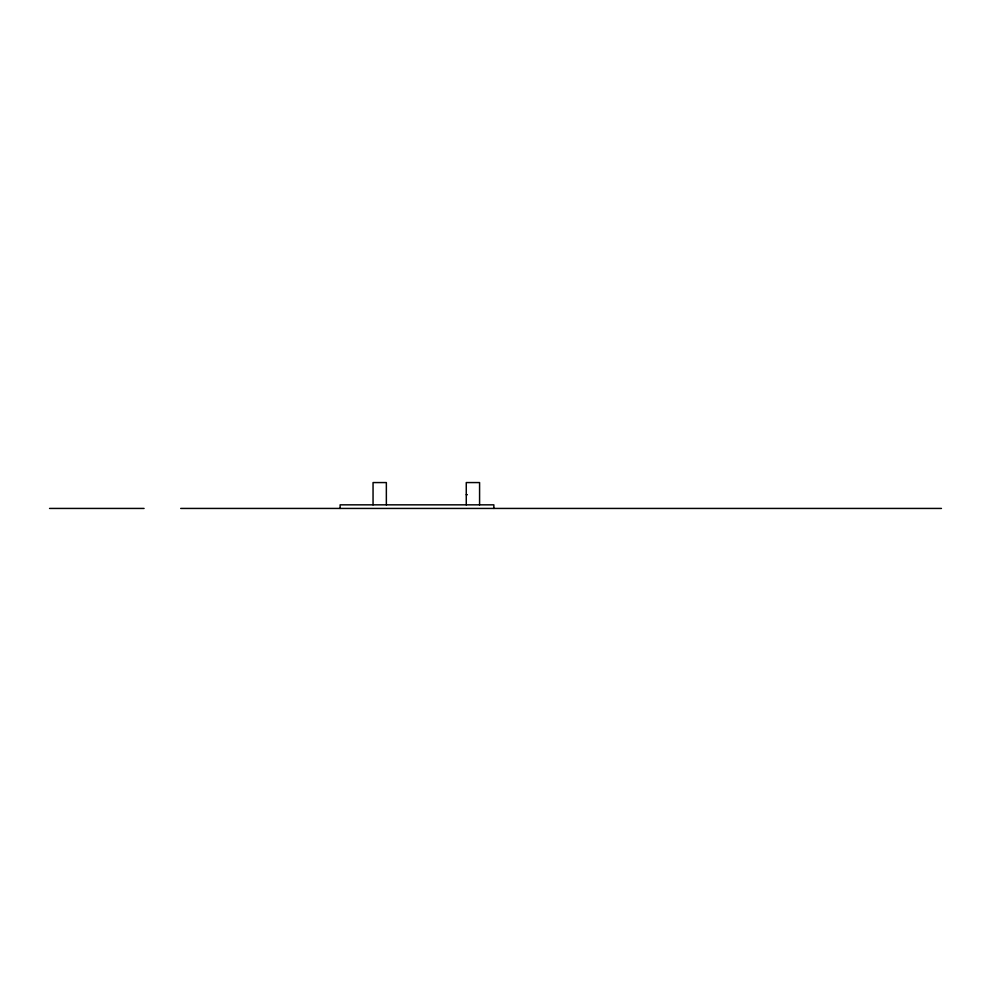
<?xml version="1.0" encoding="UTF-8"?>
<svg xmlns="http://www.w3.org/2000/svg" width="991" height="991" viewBox="0 0 991 991"><rect width="100%" height="100%" fill="white"/><g stroke="black" fill="none" stroke-linecap="round" stroke-linejoin="round"><path stroke-width="1.49" d="M466.265 494.707L467.356 494.707M49.55 508.433L144.079 508.433M180.709 508.433L941.45 508.433M493.852 508.433L493.852 504.84L340.124 504.84L340.124 508.433M479.582 504.84L479.582 482.567L466.265 482.567L466.265 504.84M386.354 504.84L386.354 482.567L373.05 482.567L373.05 504.84"/></g></svg>
